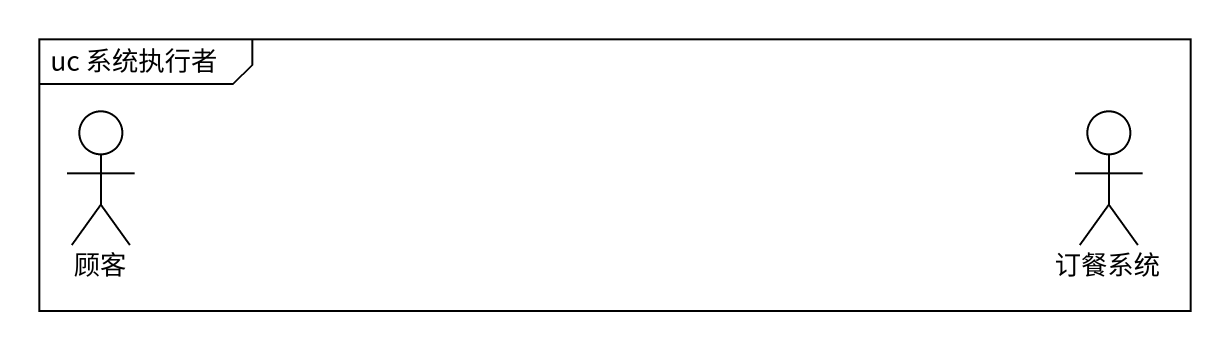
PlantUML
@startuml
mainframe uc 系统执行者
actor 顾客
actor 订餐系统
@enduml
